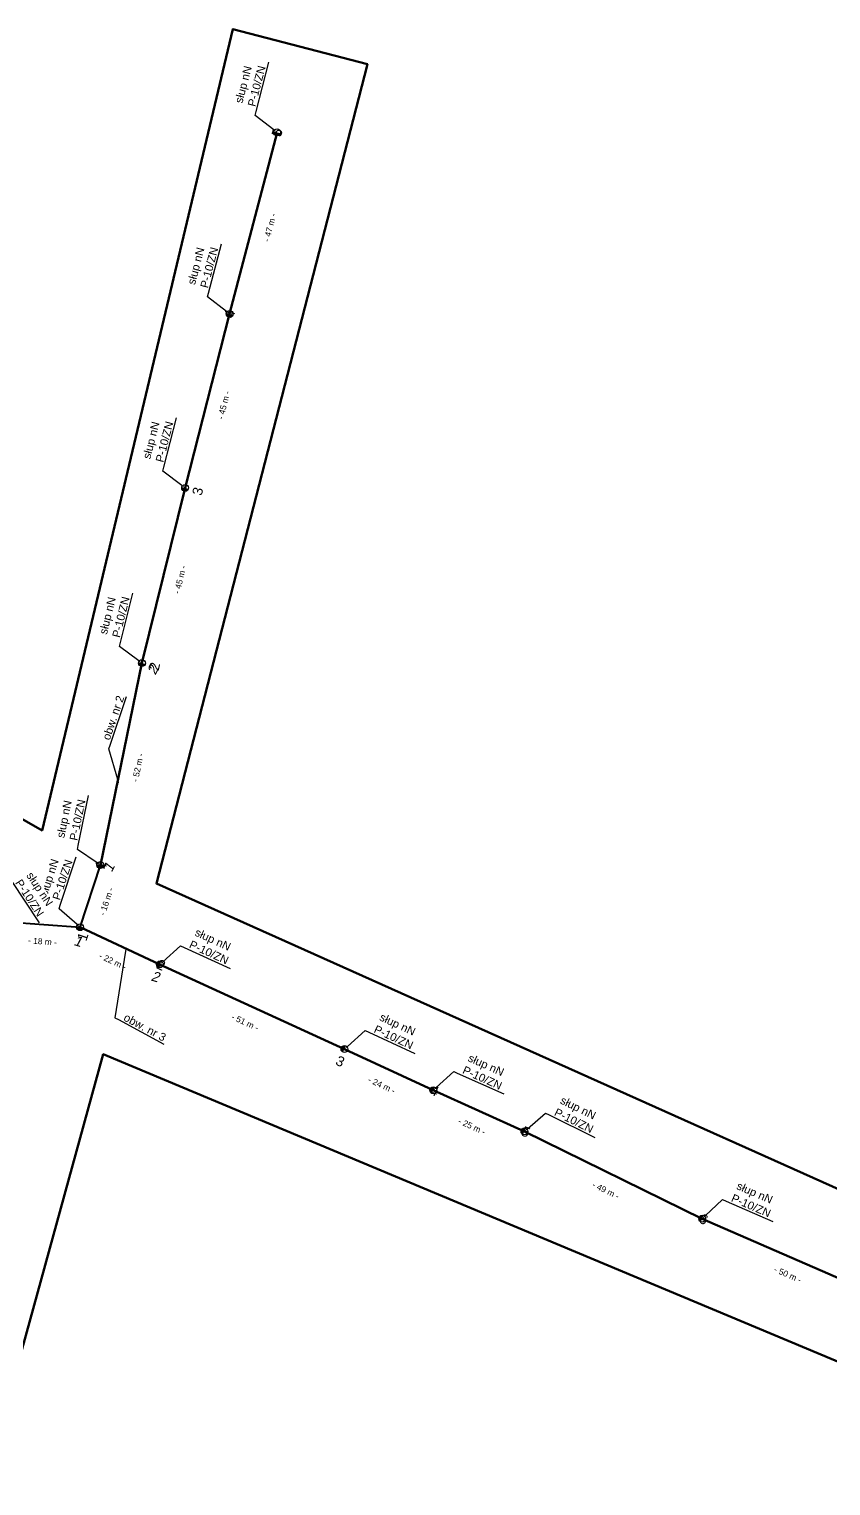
# Model space of a CAD drawing. Header units: metres. Extents: x 7531723 to 15066081, y 5784574 to 11569750.
# Drawn here: x 7534319.7 to 7534520.1, y 5785041.6 to 5785405.7 of the extents above; entities that cross this region are included whole.
import ezdxf
from ezdxf import colors
from ezdxf.entities.mleader import LeaderData, LeaderLine
from ezdxf.enums import TextEntityAlignment as Align
from ezdxf.math import Vec2, Vec3

# ---------------------------------------------------------------- set-up
doc = ezdxf.new("R2010")
doc.units = ezdxf.units.M
for name, color, linetype, lineweight in [('!tele', 30, 'Continuous', 40), ('!trafo', 6, 'Continuous', 50), ('_numery', 7, 'Continuous', 40)]:
    doc.layers.add(name, color=color, linetype=linetype, lineweight=lineweight)
for name, color, linetype in [('!wymiary', 7, 'Continuous'), ('_MM opisy', 7, 'Continuous'), ('_MM slupy', 5, 'Continuous'), ('_numery_05-0244_2', 7, 'Continuous'), ('_numery_05-0244_3', 7, 'Continuous')]:
    doc.layers.add(name, color=color, linetype=linetype)
doc.layers.add('_kontrola_05-0244_2', color=3, linetype='Continuous', lineweight=50, plot=False)
doc.layers.add('_kontrola_05-0244_3', color=5, linetype='Continuous', lineweight=50, plot=False)
doc.layers.get('0').off()
doc.styles.get("Standard").update_dxf_attribs({"font": 'arial.ttf'})
doc.dimstyles.new('opis linie', dxfattribs={"dimtxt": 1.5, "dimasz": 2.5, "dimexe": 1.25, "dimexo": 0.625, "dimgap": 2.5, "dimtad": 4, "dimdec": 0, "dimtxsty": 'Standard', "dimcen": 2.5, "dimse1": 1, "dimse2": 1, "dimsd1": 1, "dimsd2": 1, "dimclrt": 256, "dimazin": 3, "dimtfac": 1, "dimtdec": 0, "dimtmove": 0, "dimatfit": 3, "dimtfill": 1})

# ---------------------------------------------------------------- blocks, each defined once
blk = doc.blocks.new('ZN')
at = {"layer": '_MM slupy', "transparency": 33554687}
h = blk.add_hatch(color=256, dxfattribs=at)
h.dxf.hatch_style = 1
h.paths.add_polyline_path([(0, -0.86), (0, 0.86, 1)])
at = {"layer": '_MM slupy'}
blk.add_circle((0, 0), 0.857, dxfattribs=at)
blk = doc.blocks.new('*D13')
at = {"layer": 'Defpoints', "color": 0}
for p in [(7534337.5, 5785196.76), (7534338.45, 5785196.45), (7534332.43, 5785181.24)]:
    blk.add_point(p, dxfattribs=at)
at = {"layer": '!wymiary', "insert": (7534339.02, 5785187.67), "char_height": 1.5, "attachment_point": 5, "rotation": 71.9001, "bg_fill": 3, "box_fill_scale": 1.1, "bg_fill_color": 9, "bg_fill_true_color": 13158600, "bg_fill_transparency": 0}
blk.add_mtext('\\A1;- 16 m -', dxfattribs=at)
blk = doc.blocks.new('*D14')
at = {"layer": 'Defpoints', "color": 0}
for p in [(7534347.9, 5785247.25), (7534348.88, 5785247.05), (7534337.5, 5785196.76)]:
    blk.add_point(p, dxfattribs=at)
at = {"layer": '!wymiary', "insert": (7534346.88, 5785221.14), "char_height": 1.5, "attachment_point": 5, "rotation": 78.3609, "bg_fill": 3, "box_fill_scale": 1.1, "bg_fill_color": 9, "bg_fill_true_color": 13158600, "bg_fill_transparency": 0}
blk.add_mtext('\\A1;- 52 m -', dxfattribs=at)
blk = doc.blocks.new('*D15')
at = {"layer": 'Defpoints', "color": 0}
for p in [(7534358.69, 5785291.02), (7534359.66, 5785290.78), (7534347.9, 5785247.25)]:
    blk.add_point(p, dxfattribs=at)
at = {"layer": '!wymiary', "insert": (7534357.43, 5785268.11), "char_height": 1.5, "attachment_point": 5, "rotation": 76.1518, "bg_fill": 3, "box_fill_scale": 1.1, "bg_fill_color": 9, "bg_fill_true_color": 13158600, "bg_fill_transparency": 0}
blk.add_mtext('\\A1;- 45 m -', dxfattribs=at)
blk = doc.blocks.new('*D16')
at = {"layer": 'Defpoints', "color": 0}
for p in [(7534369.82, 5785334.53), (7534370.79, 5785334.28), (7534358.69, 5785291.02)]:
    blk.add_point(p, dxfattribs=at)
at = {"layer": '!wymiary', "insert": (7534368.38, 5785311.72), "char_height": 1.5, "attachment_point": 5, "rotation": 75.6534, "bg_fill": 3, "box_fill_scale": 1.1, "bg_fill_color": 9, "bg_fill_true_color": 13158600, "bg_fill_transparency": 0}
blk.add_mtext('\\A1;- 45 m -', dxfattribs=at)
blk = doc.blocks.new('*D17')
at = {"layer": 'Defpoints', "color": 0}
for p in [(7534381.67, 5785379.88), (7534382.64, 5785379.62), (7534369.82, 5785334.53)]:
    blk.add_point(p, dxfattribs=at)
at = {"layer": '!wymiary', "insert": (7534379.86, 5785356.13), "char_height": 1.5, "attachment_point": 5, "rotation": 75.3468, "bg_fill": 3, "box_fill_scale": 1.1, "bg_fill_color": 9, "bg_fill_true_color": 13158600, "bg_fill_transparency": 0}
blk.add_mtext('\\A1;- 47 m -', dxfattribs=at)
blk = doc.blocks.new('*D51')
at = {"layer": 'Defpoints', "color": 0}
for p in [(7534314.31, 5785182.63), (7534332.43, 5785181.24), (7534332.35, 5785180.24)]:
    blk.add_point(p, dxfattribs=at)
at = {"layer": '!wymiary', "insert": (7534323.04, 5785177.68), "char_height": 1.5, "attachment_point": 5, "rotation": 355.5998, "bg_fill": 3, "box_fill_scale": 1.1, "bg_fill_color": 9, "bg_fill_true_color": 13158600, "bg_fill_transparency": 0}
blk.add_mtext('\\A1;- 18 m -', dxfattribs=at)
blk = doc.blocks.new('*D52')
at = {"layer": 'Defpoints', "color": 0}
for p in [(7534332.43, 5785181.24), (7534351.95, 5785171.03), (7534352.37, 5785171.93)]:
    blk.add_point(p, dxfattribs=at)
at = {"layer": '!wymiary', "insert": (7534340.6, 5785172.73), "char_height": 1.5, "attachment_point": 5, "rotation": 334.9963, "bg_fill": 3, "box_fill_scale": 1.1, "bg_fill_color": 9, "bg_fill_true_color": 13158600, "bg_fill_transparency": 0}
blk.add_mtext('\\A1;- 22 m -', dxfattribs=at)
blk = doc.blocks.new('*D53')
at = {"layer": 'Defpoints', "color": 0}
for p in [(7534352.37, 5785171.93), (7534398.1, 5785149.89), (7534398.51, 5785150.8)]:
    blk.add_point(p, dxfattribs=at)
at = {"layer": '!wymiary', "insert": (7534373.67, 5785157.49), "char_height": 1.5, "attachment_point": 5, "rotation": 335.3928, "bg_fill": 3, "box_fill_scale": 1.1, "bg_fill_color": 9, "bg_fill_true_color": 13158600, "bg_fill_transparency": 0}
blk.add_mtext('\\A1;- 51 m -', dxfattribs=at)
blk = doc.blocks.new('*D54')
at = {"layer": 'Defpoints', "color": 0}
for p in [(7534398.51, 5785150.8), (7534420.29, 5785139.58), (7534420.71, 5785140.49)]:
    blk.add_point(p, dxfattribs=at)
at = {"layer": '!wymiary', "insert": (7534407.82, 5785141.79), "char_height": 1.5, "attachment_point": 5, "rotation": 335.0831, "bg_fill": 3, "box_fill_scale": 1.1, "bg_fill_color": 9, "bg_fill_true_color": 13158600, "bg_fill_transparency": 0}
blk.add_mtext('\\A1;- 24 m -', dxfattribs=at)
blk = doc.blocks.new('*D55')
at = {"layer": 'Defpoints', "color": 0}
for p in [(7534420.71, 5785140.49), (7534443.51, 5785130.22), (7534443.1, 5785129.31)]:
    blk.add_point(p, dxfattribs=at)
at = {"layer": '!wymiary', "insert": (7534430.36, 5785131.47), "char_height": 1.5, "attachment_point": 5, "rotation": 335.7544, "bg_fill": 3, "box_fill_scale": 1.1, "bg_fill_color": 9, "bg_fill_true_color": 13158600, "bg_fill_transparency": 0}
blk.add_mtext('\\A1;- 25 m -', dxfattribs=at)
blk = doc.blocks.new('*D56')
at = {"layer": 'Defpoints', "color": 0}
for p in [(7534443.51, 5785130.22), (7534487.93, 5785108.4), (7534487.49, 5785107.51)]:
    blk.add_point(p, dxfattribs=at)
at = {"layer": '!wymiary', "insert": (7534463.84, 5785115.48), "char_height": 1.5, "attachment_point": 5, "rotation": 333.8399, "bg_fill": 3, "box_fill_scale": 1.1, "bg_fill_color": 9, "bg_fill_true_color": 13158600, "bg_fill_transparency": 0}
blk.add_mtext('\\A1;- 49 m -', dxfattribs=at)
blk = doc.blocks.new('*D57')
at = {"layer": 'Defpoints', "color": 0}
for p in [(7534487.93, 5785108.4), (7534533.7, 5785087.38), (7534534.1, 5785088.3)]:
    blk.add_point(p, dxfattribs=at)
at = {"layer": '!wymiary', "insert": (7534509.31, 5785094.44), "char_height": 1.5, "attachment_point": 5, "rotation": 336.4739, "bg_fill": 3, "box_fill_scale": 1.1, "bg_fill_color": 9, "bg_fill_true_color": 13158600, "bg_fill_transparency": 0}
blk.add_mtext('\\A1;- 50 m -', dxfattribs=at)
blk = doc.blocks.new('q')
at = {"layer": '_MM slupy'}
blk.add_blockref('ZN', (0, 0), dxfattribs=at)
at = {"layer": '_MM opisy'}
ml = blk.add_multileader_mtext('Standard', dxfattribs=at)
ml.set_content('\\pxql;słup nN\\PP-10/ZN', color=256)
ml.set_leader_properties()
ml.build(insert=Vec2(0, 0))
ml.multileader.update_dxf_attribs({"has_text_frame": 1, "text_left_attachment_type": 5, "text_right_attachment_type": 5, "dogleg_length": 1, "arrow_head_size": 1})
ctx = ml.context
ctx.base_point, ctx.char_height, ctx.arrow_head_size, ctx.landing_gap_size, ctx.plane_origin = Vec3(3.71, 6.41), 2, 1, 1, Vec3(1.72, -1.42)
ctx.left_attachment, ctx.right_attachment = 5, 5
notes = []
notes.append((ctx, [(0, (1, 1, 0), (2.71, 6.41), (1, 0), 1, [(0, [(0, 0), (2.71, 6.41)], 0, [])])]))
ctx.mtext.insert, ctx.mtext.flow_direction = Vec3(4.71, 12.21), 5
ctx.mtext.has_bg_fill, ctx.mtext.bg_color, ctx.mtext.bg_scale_factor, ctx.mtext.bg_transparency, ctx.mtext.use_window_bg_color = 1, -1023410175, 1, 0, 1
for ctx, leaders in notes:
    for number, flags, end, landing, length, lines in leaders:
        leader = LeaderData()
        leader.index, (leader.has_last_leader_line, leader.has_dogleg_vector, leader.attachment_direction) = number, flags
        leader.last_leader_point, leader.dogleg_vector, leader.dogleg_length = Vec3(end), Vec3(landing), length
        for number, points, colour, breaks in lines:
            line = LeaderLine()
            line.index, line.vertices, line.color, line.breaks = number, Vec3.list(points), colors.encode_raw_color(colour), breaks
            leader.lines.append(line)
        ctx.leaders.append(leader)

msp = doc.modelspace()

# ---------------------------------------------------------------- linework, layer by layer
at = {"layer": '!tele'}
msp.add_lwpolyline([(7534332.43, 5785181.24), (7534337.5, 5785196.76), (7534347.9, 5785247.25), (7534358.69, 5785291.02), (7534369.82, 5785334.53), (7534381.67, 5785379.88)], dxfattribs=at)
at = {"layer": '!tele', "elevation": 140.78}
msp.add_lwpolyline([(7534073.99, 5785246.16), (7534120.54, 5785233.4), (7534163.79, 5785233.78), (7534189.89, 5785234.01), (7534216.83, 5785233.11), (7534262.27, 5785213.49), (7534307.79, 5785192.51), (7534314.31, 5785182.63), (7534332.43, 5785181.24), (7534352.37, 5785171.93), (7534398.51, 5785150.8), (7534420.71, 5785140.49), (7534443.51, 5785130.22), (7534487.93, 5785108.4), (7534534.1, 5785088.3), (7534578.45, 5785069.17), (7534624.98, 5785049.13), (7534637.37, 5785047.79)], dxfattribs=at)
at = {"layer": '!trafo'}
msp.add_lwpolyline([(7534063.44, 5784843.77), (7534094.16, 5784789.89), (7534227.75, 5784859.2), (7534309.11, 5785044.02), (7534338.24, 5785149.48), (7534627.47, 5785028.46), (7534635.59, 5785064.87), (7534351.5, 5785192.14), (7534404.24, 5785396.9), (7534370.65, 5785405.69), (7534322.94, 5785205.43), (7534243.84, 5785250.63), (7534128.64, 5785253.14), (7533922.74, 5785319.06), (7533902.33, 5785266.32), (7534062.41, 5785231.48), (7534040.13, 5785189.74), (7534089.41, 5785176.55), (7534098.2, 5785220.18), (7534286.53, 5785174.36), (7534272.53, 5785084.36), (7534198.2, 5784923.65)], close=True, dxfattribs=at)

# ---------------------------------------------------------------- next in the draw order: block references
for p, rotation in [((7534381.67, 5785379.88), 75.34677855847897), ((7534369.82, 5785334.53), 75.34677855847897), ((7534358.69, 5785291.02), 75.65339866197883), ((7534347.9, 5785247.25), 76.1517927939265), ((7534332.43, 5785181.24), 71.90008444496775), ((7534352.37, 5785171.93, 140.78), 335.3928135500045), ((7534398.51, 5785150.8, 140.78), 335.0830975739058), ((7534487.93, 5785108.4, 140.78), 336.4739437182924)]:
    msp.add_blockref('q', p, dxfattribs=dict(rotation=rotation))

# ---------------------------------------------------------------- next in the draw order: block references
for p, rotation in [((7534337.5, 5785196.76), 78.36092286004276), ((7534420.71, 5785140.49, 140.78), 335.7543902657133)]:
    msp.add_blockref('q', p, dxfattribs=dict(rotation=rotation))

# ---------------------------------------------------------------- next in the draw order: block references
for p, rotation in [((7534307.79, 5785192.51, 140.78), 303.4215794263746), ((7534443.51, 5785130.22, 140.78), 333.8398555924072)]:
    msp.add_blockref('q', p, dxfattribs=dict(rotation=rotation))

# ---------------------------------------------------------------- next in the draw order: dimensions: what is measured, and where the dimension line sits
at = {"layer": '!wymiary'}
dim = msp.add_aligned_dim(p1=(7534332.43, 5785181.24), p2=(7534337.5, 5785196.76), distance=-1, dimstyle='opis linie', dxfattribs=at)
dim.commit()
dim.dimension.update_dxf_attribs({"geometry": '*D13', "text_midpoint": (7534339.02, 5785187.67)})

# ---------------------------------------------------------------- next in the draw order: dimensions: what is measured, and where the dimension line sits
for p1, p2, picture, middle in [((7534337.5, 5785196.76), (7534347.9, 5785247.25), '*D14', (7534346.88, 5785221.14)), ((7534314.31, 5785182.63), (7534332.43, 5785181.24), '*D51', (7534323.04, 5785177.68))]:
    dim = msp.add_aligned_dim(p1=p1, p2=p2, distance=-1, dimstyle='opis linie', dxfattribs=at)
    dim.commit()
    dim.dimension.update_dxf_attribs({"geometry": picture, "text_midpoint": middle})

# ---------------------------------------------------------------- next in the draw order: texts
at = {"layer": '_numery', "oblique": 10}
msp.add_text('1', height=2.5, rotation=61.9716, dxfattribs=at).set_placement((7534340.31, 5785194.82))
at = {"layer": '_numery_05-0244_2', "color": 7}
msp.add_text('1', height=2.5, rotation=71.9001, dxfattribs=at).set_placement((7534339.43, 5785196.24), align=Align.BOTTOM_CENTER)

# ---------------------------------------------------------------- next in the draw order: dimensions: what is measured, and where the dimension line sits
at = {"layer": '!wymiary'}
for p1, p2, picture, middle in [((7534347.9, 5785247.25), (7534358.69, 5785291.02), '*D15', (7534357.43, 5785268.11)), ((7534332.43, 5785181.24), (7534352.37, 5785171.93), '*D52', (7534340.6, 5785172.73))]:
    dim = msp.add_aligned_dim(p1=p1, p2=p2, distance=-1, dimstyle='opis linie', dxfattribs=at)
    dim.commit()
    dim.dimension.update_dxf_attribs({"geometry": picture, "text_midpoint": middle})

# ---------------------------------------------------------------- next in the draw order: leaders
at = {"layer": '_MM opisy', "color": 1}
ml = msp.add_multileader_mtext('Standard', dxfattribs=at)
ml.set_content('\\pxql;obw. nr 2', color=1)
ml.set_leader_properties()
ml.build(insert=Vec2(0, 0))
ml.multileader.update_dxf_attribs({"has_text_frame": 1, "text_left_attachment_type": 5, "text_right_attachment_type": 5, "dogleg_length": 1, "arrow_head_size": 1})
ctx = ml.context
ctx.base_point, ctx.char_height, ctx.arrow_head_size, ctx.landing_gap_size, ctx.plane_origin, ctx.plane_x_axis, ctx.plane_y_axis = Vec3(7534339.91, 5785226.75), 2, 1, 1, Vec3(7534358.28, 5785216.83), Vec3(0.322784, 0.946473), Vec3(-0.946473, 0.322784)
ctx.left_attachment, ctx.right_attachment = 5, 5
notes = []
notes.append((ctx, [(0, (1, 1, 0), (7534339.59, 5785225.8), (0.322784, 0.946473), 1, [(0, [(7534342.16, 5785217.17)], 0, [])])]))
ctx.mtext.insert, ctx.mtext.text_direction, ctx.mtext.flow_direction = Vec3(7534337.92, 5785228.48), Vec3(0.322784, 0.946473), 5
ctx.mtext.has_bg_fill, ctx.mtext.bg_color, ctx.mtext.bg_scale_factor, ctx.mtext.bg_transparency, ctx.mtext.use_window_bg_color = 1, -1023410175, 1, 0, 1
for ctx, leaders in notes:
    for number, flags, end, landing, length, lines in leaders:
        leader = LeaderData()
        leader.index, (leader.has_last_leader_line, leader.has_dogleg_vector, leader.attachment_direction) = number, flags
        leader.last_leader_point, leader.dogleg_vector, leader.dogleg_length = Vec3(end), Vec3(landing), length
        for number, points, colour, breaks in lines:
            line = LeaderLine()
            line.index, line.vertices, line.color, line.breaks = number, Vec3.list(points), colors.encode_raw_color(colour), breaks
            leader.lines.append(line)
        ctx.leaders.append(leader)

# ---------------------------------------------------------------- next in the draw order: linework, layer by layer
at = {"layer": '_kontrola_05-0244_2', "color": 3}
msp.add_lwpolyline([(7534337.5, 5785196.76), (7534347.9, 5785247.25)], dxfattribs=at)

# ---------------------------------------------------------------- next in the draw order: texts
at = {"layer": '_numery', "oblique": 10}
for s, rotation, p in [('2', 61.9716, (7534351.22, 5785244.12)), ('1', 343.0418, (7534330.68, 5785176.84))]:
    msp.add_text(s, height=2.5, rotation=rotation, dxfattribs=at).set_placement(p)
at = {"layer": '_numery_05-0244_2', "color": 7}
msp.add_text('2', height=2.5, rotation=76.1518, dxfattribs=at).set_placement((7534349.83, 5785246.73), align=Align.TOP_CENTER)
at = {"layer": '_numery_05-0244_3', "color": 7}
msp.add_text('1', height=2.5, rotation=71.9001, dxfattribs=at).set_placement((7534331.91, 5785179.3), align=Align.TOP_CENTER)

# ---------------------------------------------------------------- next in the draw order: dimensions: what is measured, and where the dimension line sits
at = {"layer": '!wymiary'}
for p1, p2, picture, middle in [((7534358.69, 5785291.02), (7534369.82, 5785334.53), '*D16', (7534368.38, 5785311.72)), ((7534352.37, 5785171.93), (7534398.51, 5785150.8), '*D53', (7534373.67, 5785157.49))]:
    dim = msp.add_aligned_dim(p1=p1, p2=p2, distance=-1, dimstyle='opis linie', dxfattribs=at)
    dim.commit()
    dim.dimension.update_dxf_attribs({"geometry": picture, "text_midpoint": middle})

# ---------------------------------------------------------------- next in the draw order: linework, layer by layer
at = {"layer": '_kontrola_05-0244_2', "color": 3}
msp.add_lwpolyline([(7534347.9, 5785247.25), (7534358.69, 5785291.02)], dxfattribs=at)

# ---------------------------------------------------------------- next in the draw order: texts
at = {"layer": '_numery_05-0244_2', "color": 7}
msp.add_text('3', height=2.5, rotation=75.6534, dxfattribs=at).set_placement((7534360.62, 5785290.5), align=Align.TOP_CENTER)

# ---------------------------------------------------------------- next in the draw order: dimensions: what is measured, and where the dimension line sits
at = {"layer": '!wymiary'}
for p1, p2, picture, middle in [((7534369.82, 5785334.53), (7534381.67, 5785379.88), '*D17', (7534379.86, 5785356.13)), ((7534398.51, 5785150.8), (7534420.71, 5785140.49), '*D54', (7534407.82, 5785141.79))]:
    dim = msp.add_aligned_dim(p1=p1, p2=p2, distance=-1, dimstyle='opis linie', dxfattribs=at)
    dim.commit()
    dim.dimension.update_dxf_attribs({"geometry": picture, "text_midpoint": middle})

# ---------------------------------------------------------------- next in the draw order: leaders
at = {"layer": '_MM opisy', "color": 1}
ml = msp.add_multileader_mtext('Standard', dxfattribs=at)
ml.set_content('\\pxql;obw. nr 3', color=1)
ml.set_leader_properties()
ml.build(insert=Vec2(0, 0))
ml.multileader.update_dxf_attribs({"has_text_frame": 1, "text_left_attachment_type": 5, "text_right_attachment_type": 5, "dogleg_length": 1, "arrow_head_size": 1})
ctx = ml.context
ctx.base_point, ctx.char_height, ctx.arrow_head_size, ctx.landing_gap_size, ctx.plane_origin, ctx.plane_x_axis, ctx.plane_y_axis = Vec3(7534342.02, 5785158.15), 2, 1, 1, Vec3(7534336.54, 5785152.21), Vec3(0.879968, -0.475033), Vec3(0.475033, 0.879968)
ctx.left_attachment, ctx.right_attachment = 5, 5
notes = []
notes.append((ctx, [(0, (1, 1, 0), (7534341.14, 5785158.63), (0.879968, -0.475033), 1, [(0, [(7534343.96, 5785176.24), (7534341.14, 5785158.63)], 0, [])])]))
ctx.mtext.insert, ctx.mtext.text_direction, ctx.mtext.flow_direction = Vec3(7534344.06, 5785159.83), Vec3(0.879968, -0.475033), 5
ctx.mtext.has_bg_fill, ctx.mtext.bg_color, ctx.mtext.bg_scale_factor, ctx.mtext.bg_transparency, ctx.mtext.use_window_bg_color = 1, -1023410175, 1, 0, 1
for ctx, leaders in notes:
    for number, flags, end, landing, length, lines in leaders:
        leader = LeaderData()
        leader.index, (leader.has_last_leader_line, leader.has_dogleg_vector, leader.attachment_direction) = number, flags
        leader.last_leader_point, leader.dogleg_vector, leader.dogleg_length = Vec3(end), Vec3(landing), length
        for number, points, colour, breaks in lines:
            line = LeaderLine()
            line.index, line.vertices, line.color, line.breaks = number, Vec3.list(points), colors.encode_raw_color(colour), breaks
            leader.lines.append(line)
        ctx.leaders.append(leader)

# ---------------------------------------------------------------- next in the draw order: linework, layer by layer
at = {"layer": '_kontrola_05-0244_2', "color": 3}
for points in [[(7534369.82, 5785334.53), (7534381.67, 5785379.88)], [(7534358.69, 5785291.02), (7534369.82, 5785334.53)]]:
    msp.add_lwpolyline(points, dxfattribs=at)
at = {"layer": '_kontrola_05-0244_3', "color": 5}
for points in [[(7534332.43, 5785181.24), (7534352.37, 5785171.93)], [(7534352.37, 5785171.93), (7534398.51, 5785150.8)]]:
    msp.add_lwpolyline(points, dxfattribs=at)

# ---------------------------------------------------------------- next in the draw order: texts
at = {"layer": '_numery', "oblique": 10}
msp.add_text('2', height=2.5, rotation=343.0418, dxfattribs=at).set_placement((7534349.97, 5785167.99))
at = {"layer": '_numery_05-0244_2', "color": 7}
for s, rotation, p in [('5', 75.3468, (7534383.61, 5785379.36)), ('4', 75.6534, (7534371.75, 5785334.01))]:
    msp.add_text(s, height=2.5, rotation=rotation, dxfattribs=at).set_placement(p, align=Align.BOTTOM_CENTER)
at = {"layer": '_numery_05-0244_3', "color": 7}
msp.add_text('2', height=2.5, rotation=334.9963, dxfattribs=at).set_placement((7534351.85, 5785170), align=Align.BOTTOM_CENTER)
msp.add_text('3', height=2.5, rotation=-24.9169, dxfattribs=at).set_placement((7534397.99, 5785148.87), align=Align.TOP_CENTER)

# ---------------------------------------------------------------- next in the draw order: dimensions: what is measured, and where the dimension line sits
at = {"layer": '!wymiary'}
dim = msp.add_aligned_dim(p1=(7534420.71, 5785140.49), p2=(7534443.51, 5785130.22), distance=-1, dimstyle='opis linie', dxfattribs=at)
dim.commit()
dim.dimension.update_dxf_attribs({"geometry": '*D55', "text_midpoint": (7534430.36, 5785131.47)})

# ---------------------------------------------------------------- next in the draw order: linework, layer by layer
at = {"layer": '_kontrola_05-0244_3', "color": 5}
msp.add_lwpolyline([(7534398.51, 5785150.8), (7534420.71, 5785140.49)], dxfattribs=at)

# ---------------------------------------------------------------- next in the draw order: texts
at = {"layer": '_numery_05-0244_3', "color": 7}
msp.add_text('4', height=2.5, rotation=335.0831, dxfattribs=at).set_placement((7534420.19, 5785138.56), align=Align.BOTTOM_CENTER)

# ---------------------------------------------------------------- next in the draw order: dimensions: what is measured, and where the dimension line sits
at = {"layer": '!wymiary'}
dim = msp.add_aligned_dim(p1=(7534443.51, 5785130.22), p2=(7534487.93, 5785108.4), distance=-1, dimstyle='opis linie', dxfattribs=at)
dim.commit()
dim.dimension.update_dxf_attribs({"geometry": '*D56', "text_midpoint": (7534463.84, 5785115.48)})

# ---------------------------------------------------------------- next in the draw order: linework, layer by layer
at = {"layer": '_kontrola_05-0244_3', "color": 5}
msp.add_lwpolyline([(7534420.71, 5785140.49), (7534443.51, 5785130.22)], dxfattribs=at)

# ---------------------------------------------------------------- next in the draw order: texts
at = {"layer": '_numery_05-0244_3', "color": 7}
msp.add_text('5', height=2.5, rotation=335.7544, dxfattribs=at).set_placement((7534442.99, 5785128.29), align=Align.BOTTOM_CENTER)

# ---------------------------------------------------------------- next in the draw order: dimensions: what is measured, and where the dimension line sits
at = {"layer": '!wymiary'}
dim = msp.add_aligned_dim(p1=(7534487.93, 5785108.4), p2=(7534534.1, 5785088.3), distance=-1, dimstyle='opis linie', dxfattribs=at)
dim.commit()
dim.dimension.update_dxf_attribs({"geometry": '*D57', "text_midpoint": (7534509.31, 5785094.44)})

# ---------------------------------------------------------------- next in the draw order: linework, layer by layer
at = {"layer": '_kontrola_05-0244_3', "color": 5}
for points in [[(7534443.51, 5785130.22), (7534487.93, 5785108.4)], [(7534487.93, 5785108.4), (7534534.1, 5785088.3)]]:
    msp.add_lwpolyline(points, dxfattribs=at)

# ---------------------------------------------------------------- next in the draw order: texts
at = {"layer": '_numery_05-0244_3', "color": 7}
msp.add_text('6', height=2.5, rotation=333.8399, dxfattribs=at).set_placement((7534487.41, 5785106.47), align=Align.BOTTOM_CENTER)

doc.saveas('drawing.dxf')
